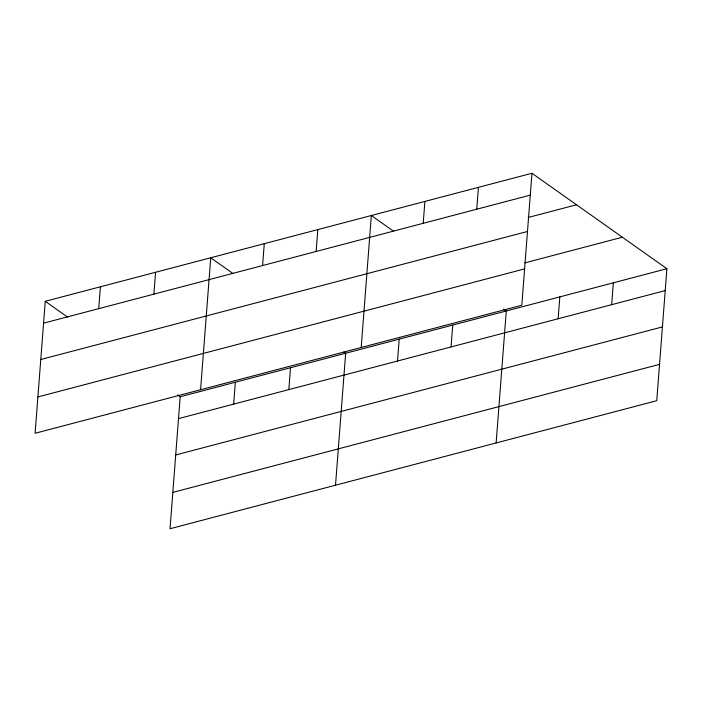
<?xml version="1.0" encoding="UTF-8"?>
<svg xmlns="http://www.w3.org/2000/svg" width="702" height="702" viewBox="0 0 702 702"><rect width="100%" height="100%" fill="white"/><g stroke="black" fill="none" stroke-linecap="round" stroke-linejoin="round"><path stroke-width="1.05" d="M45.253 301.298L35.1 433.274L521.814 305.238L531.967 173.262L45.253 301.298L67.515 317.05M98.736 308.652L100.412 286.793M153.896 294.138L155.581 272.279M177.509 394.875L180.186 396.762L170.033 528.738L656.747 400.702L666.9 268.726L531.967 173.262M200.579 389.742L210.74 257.766L233.003 273.517M233.661 404.115L235.345 382.257M262.592 265.549L264.277 243.682M288.829 389.601L290.505 367.743M316.137 251.465L317.813 229.598M335.512 485.205L345.665 353.229L343.883 351.974M361.197 347.49L371.349 215.514L393.62 231.265M397.525 361.012L399.21 339.145M423.209 223.297L424.894 201.43M451.061 346.928L452.746 325.061M476.746 209.214L478.431 187.346M496.13 442.953L506.282 310.977L503.615 309.091M558.143 318.761L559.819 296.893M611.679 304.677L613.364 282.809M43.577 323.166L530.291 195.13M528.211 217.471L576.5 204.765M40.777 359.503L527.492 231.467M524.745 262.908L622.376 237.223M37.899 396.937L524.613 268.901M180.186 396.762L666.9 268.726M178.501 418.629L665.215 290.593M175.711 454.957L662.425 326.921M172.824 492.4L659.538 364.364"/></g></svg>
